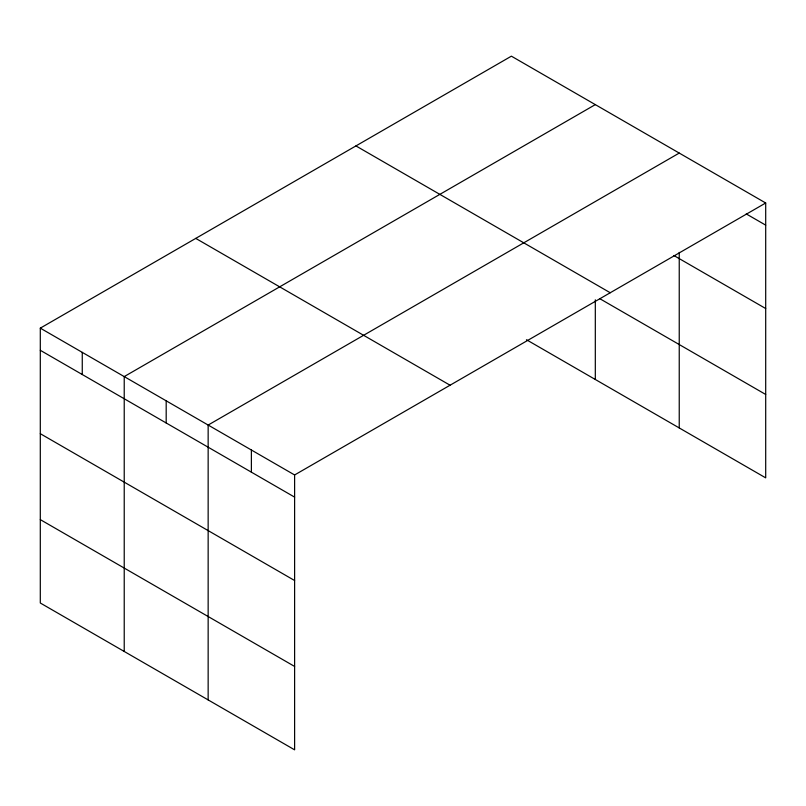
<?xml version="1.0" encoding="UTF-8"?>
<svg xmlns="http://www.w3.org/2000/svg" width="806" height="806" viewBox="0 0 806 806"><rect width="100%" height="100%" fill="white"/><g stroke="black" fill="none" stroke-linecap="round" stroke-linejoin="round"><path stroke-width="1.21" d="M765.7 202.991L511.387 56.168L40.3 328.143L40.3 603.009L294.613 749.832L294.613 474.966L765.7 202.991L765.7 477.857L526.449 339.729M679.236 252.399L679.236 427.936M595.312 104.619L124.225 376.593L124.225 651.46M679.236 153.069L208.15 425.054L208.15 699.91M746.245 213.912L765.7 225.146M673.856 255.512L765.7 308.537M355.93 145.916L610.243 292.749M599.614 298.573L765.7 394.466M195.757 238.395L450.07 385.218M40.3 328.143L294.613 474.966M40.3 350.298L294.613 497.121M40.3 433.688L294.613 580.522M40.3 519.618L294.613 666.441M595.312 299.822L595.312 379.485M251.381 450.01L251.381 472.165M166.187 400.824L166.187 422.979M82.262 352.373L82.262 374.528"/></g></svg>
